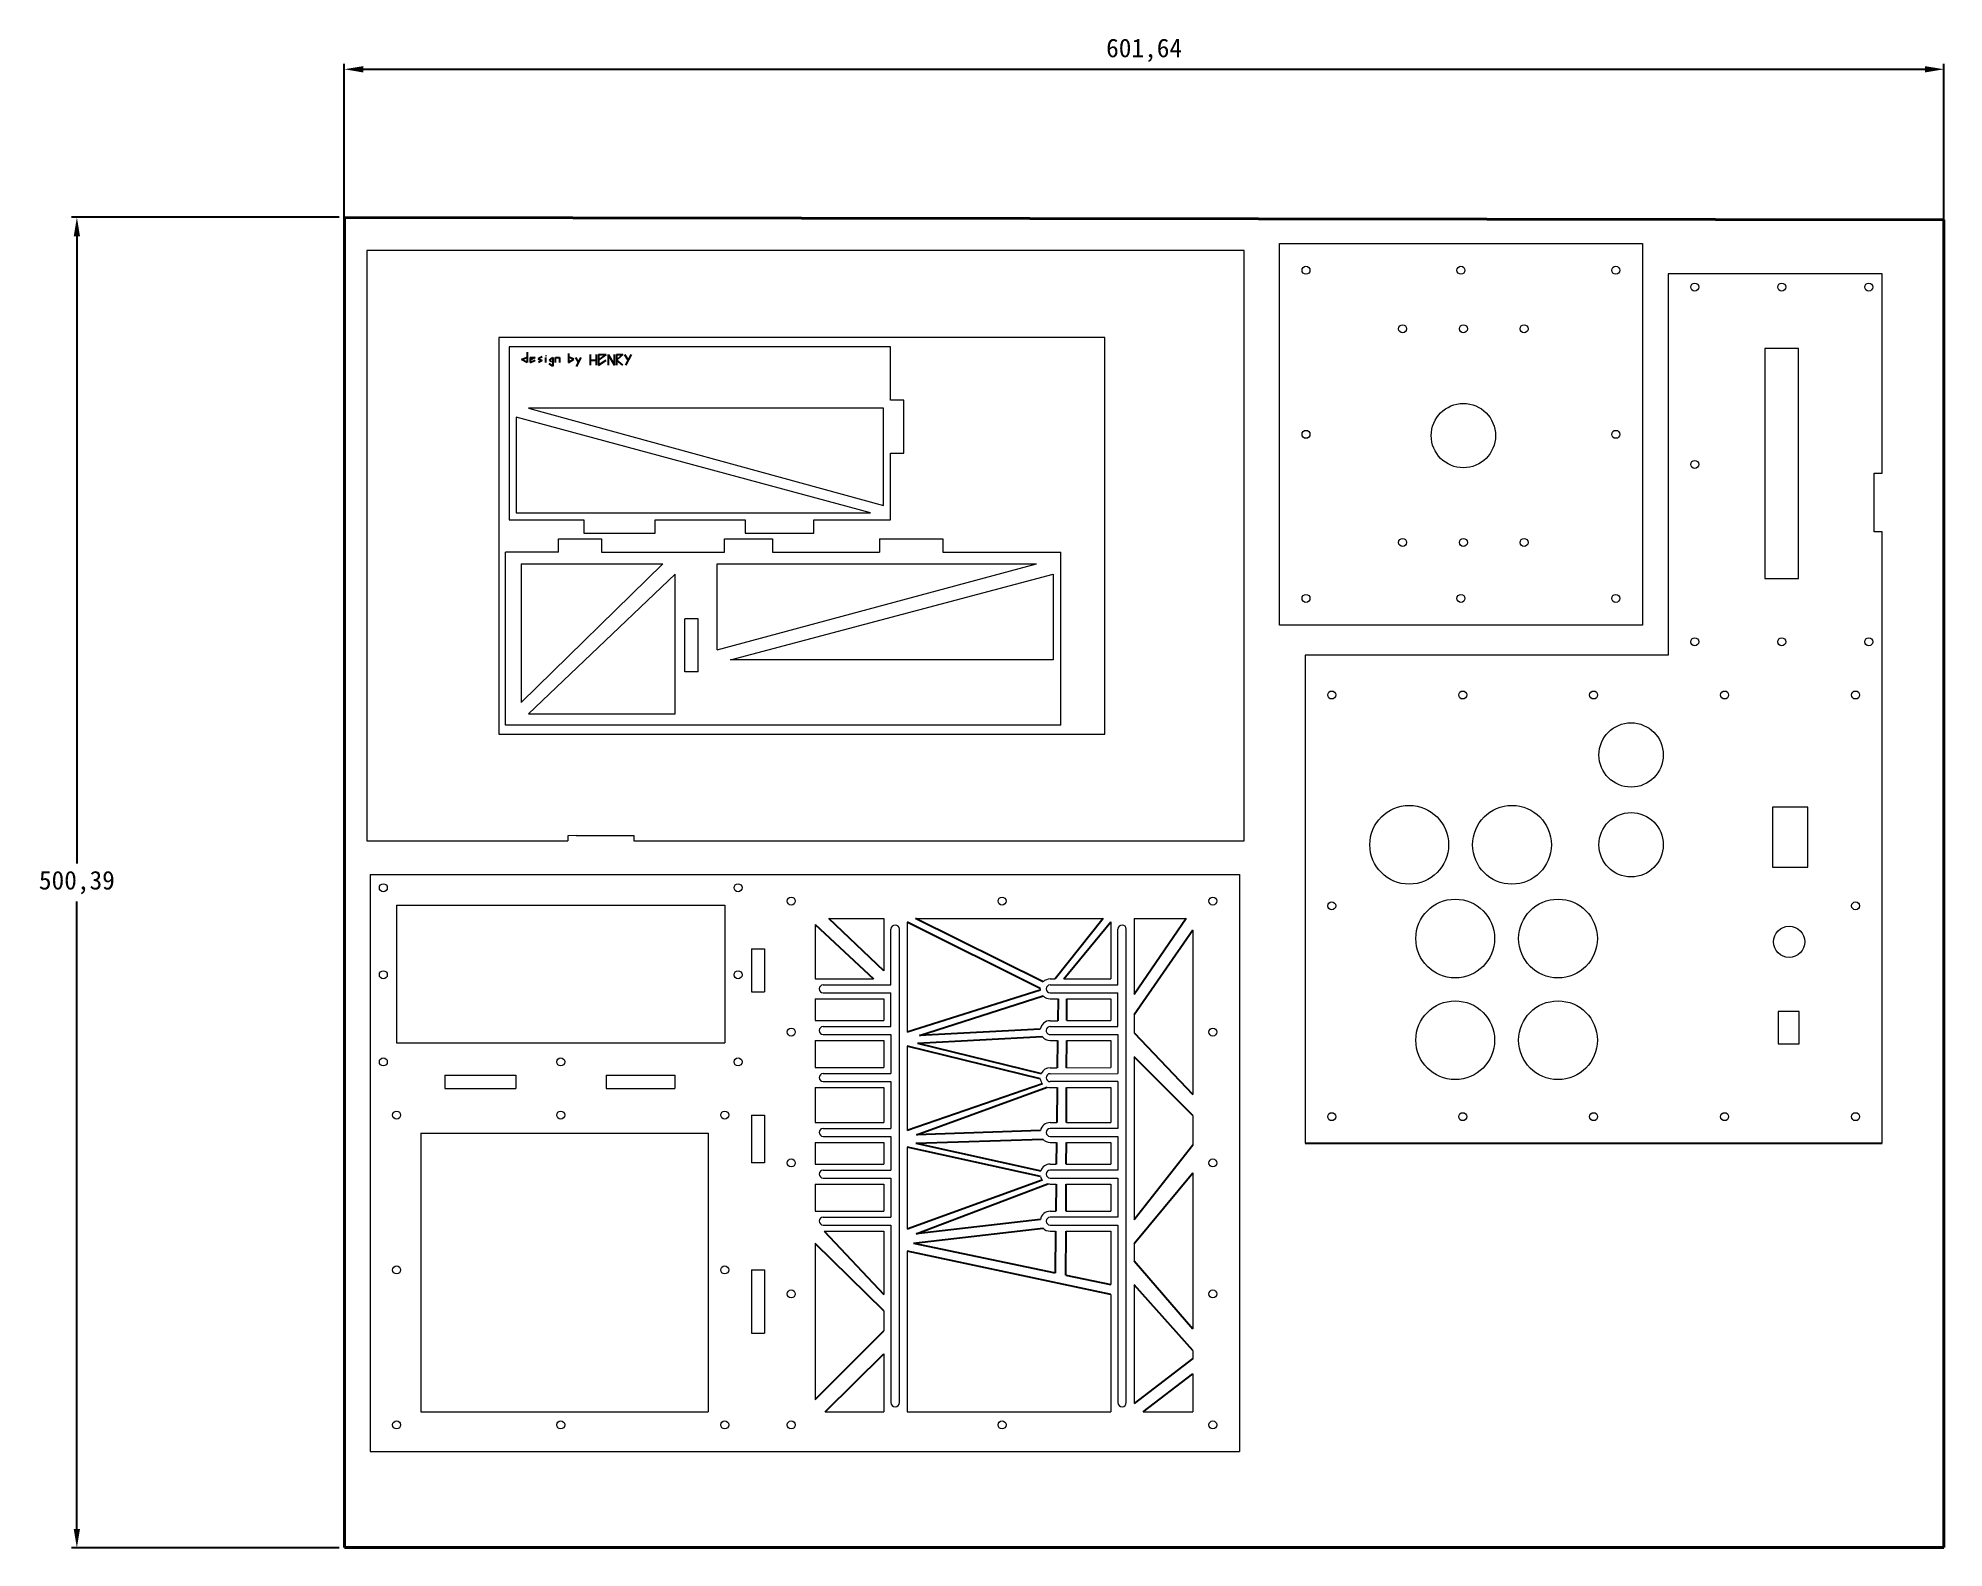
# Model space of a CAD drawing. Header units: millimetres. Extents: x 79 to 438, y 80 to 364.
import ezdxf

# ---------------------------------------------------------------- set-up
doc = ezdxf.new("R2010")
doc.units = ezdxf.units.MM
doc.header["$PDSIZE"] = -1
doc.dimstyles.new('ISO-25', dxfattribs={"dimtxt": 2.5, "dimasz": 2.5, "dimexe": 1.25, "dimexo": 0.625, "dimtad": 1, "dimtxsty": 'Standard', "dimcen": 2.5, "dimadec": 0, "dimazin": 0, "dimtfac": 1, "dimtmove": 0, "dimatfit": 3, "dimfxl": 1, "dimarcsym": 0})

# ---------------------------------------------------------------- blocks, each defined once
blk = doc.blocks.new('*D31')
at = {"color": 0, "lineweight": -2, "transparency": 16777216}
for p, q in [((136.88, 329.95), (136.88, 358.79)), ((437.7, 329.47), (437.7, 358.79)), ((140.44, 357.79), (434.15, 357.79))]:
    blk.add_line(p, q, dxfattribs=at)
at = {"color": 0, "transparency": 16777216}
for points in [[(140.44, 358.38), (140.44, 357.19), (136.88, 357.79)], [(434.15, 358.38), (434.15, 357.19), (437.7, 357.79)]]:
    blk.add_solid(points, dxfattribs=at)
at = {"layer": 'Defpoints', "color": 0, "transparency": 16777216}
for p in [(437.7, 357.79), (136.88, 328.95), (437.7, 328.47)]:
    blk.add_point(p, dxfattribs=at)
at = {"color": 0, "transparency": 16777216, "insert": (287.29, 361.35), "char_height": 3.5, "attachment_point": 5}
blk.add_mtext('601,64', dxfattribs=at)
blk = doc.blocks.new('*D32')
at = {"color": 0, "lineweight": -2, "transparency": 16777216}
for p, q in [((135.88, 329.95), (85.58, 329.95)), ((86.58, 326.39), (86.58, 208.42)), ((86.58, 83.31), (86.58, 201.28)), ((135.88, 79.75), (85.58, 79.75))]:
    blk.add_line(p, q, dxfattribs=at)
at = {"color": 0, "transparency": 16777216}
for points in [[(85.99, 326.39), (87.17, 326.39), (86.58, 329.95)], [(85.99, 83.31), (87.17, 83.31), (86.58, 79.75)]]:
    blk.add_solid(points, dxfattribs=at)
at = {"layer": 'Defpoints', "color": 0, "transparency": 16777216}
for p in [(136.88, 329.95), (86.58, 79.75), (136.88, 79.75)]:
    blk.add_point(p, dxfattribs=at)
at = {"color": 0, "transparency": 16777216, "insert": (86.58, 204.85), "char_height": 3.5, "attachment_point": 5}
blk.add_mtext('500,39', dxfattribs=at)

msp = doc.modelspace()

# ---------------------------------------------------------------- linework, layer by layer
at = {"lineweight": 40}
for p, q in [((136.8813, 329.9481), (437.7025, 329.4712)), ((136.8813, 329.9481), (136.8813, 79.8409)), ((437.7025, 329.4712), (437.7025, 79.8409)), ((136.8813, 79.8409), (437.7025, 79.8409))]:
    msp.add_line(p, q, dxfattribs=at)
at = {"color": 7, "linetype": 'Continuous', "lineweight": 15}
for p, q in [((141.0928, 323.6858), (141.0928, 212.6858)), ((306.0928, 323.6858), (141.0928, 323.6858)), ((306.0928, 212.6858), (306.0928, 323.6858)), ((312.7373, 253.2893), (312.7373, 324.9991)), ((312.7373, 324.9991), (381.0004, 324.9991)), ((381.0004, 324.9991), (381.0004, 253.2893)), ((385.8472, 319.3383), (385.8472, 247.6285)), ((426.0841, 319.3383), (385.8472, 319.3383)), ((426.0841, 281.8383), (426.0841, 319.3383)), ((279.924, 307.3246), (165.924, 307.3246)), ((165.924, 307.3246), (165.924, 232.7496)), ((167.8824, 305.5902), (167.8824, 273.0902)), ((239.5922, 305.5902), (167.8824, 305.5902)), ((239.5922, 295.5902), (239.5922, 305.5902)), ((279.924, 232.7496), (279.924, 307.3246)), ((404.0199, 305.2671), (404.0199, 262.0471)), ((410.3599, 305.2671), (404.0199, 305.2671)), ((410.3599, 262.0471), (410.3599, 305.2671)), ((171.5265, 294.0902), (238.287, 275.788)), ((238.287, 294.0902), (171.5265, 294.0902)), ((238.287, 275.788), (238.287, 294.0902)), ((242.0922, 295.5902), (239.5922, 295.5902)), ((242.0922, 285.5902), (242.0922, 295.5902)), ((235.8165, 274.3694), (169.1801, 292.3942)), ((169.1801, 292.3942), (169.1801, 274.3694)), ((239.5922, 273.0902), (239.5922, 285.5902)), ((239.5922, 285.5902), (242.0922, 285.5902)), ((424.5841, 281.8383), (426.0841, 281.8383)), ((424.5841, 270.8383), (424.5841, 281.8383)), ((167.8824, 273.0902), (181.9535, 273.0902)), ((169.1801, 274.3694), (235.8165, 274.3694)), ((181.9535, 273.0902), (181.9535, 270.5902)), ((195.3175, 273.0902), (212.2914, 273.0902)), ((195.3175, 270.5902), (195.3175, 273.0902)), ((212.2914, 273.0902), (212.2914, 270.5902)), ((225.1735, 273.0902), (239.5922, 273.0902)), ((225.1735, 270.5902), (225.1735, 273.0902)), ((177.1445, 266.9643), (177.1445, 269.4643)), ((177.1445, 269.4643), (185.2253, 269.4643)), ((181.9535, 270.5902), (195.3175, 270.5902)), ((185.2253, 269.4643), (185.2253, 266.9643)), ((208.398, 266.9643), (208.398, 269.4643)), ((208.398, 269.4643), (217.4111, 269.4643)), ((212.2914, 270.5902), (225.1735, 270.5902)), ((217.4111, 269.4643), (217.4111, 266.9643)), ((237.5295, 269.4643), (237.5295, 266.9643)), ((237.5295, 269.4643), (249.4164, 269.4643)), ((249.4164, 269.4643), (249.4164, 266.9643)), ((426.0841, 270.8383), (424.5841, 270.8383)), ((426.0841, 155.8383), (426.0841, 270.8383)), ((167.1951, 234.4643), (167.1951, 266.9643)), ((177.1445, 266.9643), (167.1951, 266.9643)), ((185.2253, 266.9643), (208.398, 266.9643)), ((217.4111, 266.9643), (237.5295, 266.9643)), ((249.4164, 266.9643), (271.6611, 266.9643)), ((271.6611, 234.4643), (271.6611, 266.9643)), ((170.1499, 264.7845), (196.798, 264.7845)), ((170.1499, 264.7845), (170.1499, 238.7067)), ((170.1499, 238.7067), (196.798, 264.7845)), ((171.5441, 236.5763), (199.1266, 262.8721)), ((199.1266, 236.5763), (199.1266, 262.8721)), ((206.9849, 264.7845), (267.0354, 264.7845)), ((206.9849, 248.6161), (206.9849, 264.7845)), ((206.9849, 248.6161), (267.0354, 264.7845)), ((209.5271, 246.7452), (270.1633, 262.8721)), ((270.1633, 262.8721), (270.1633, 246.7452)), ((404.0199, 262.0471), (410.3599, 262.0471)), ((200.898, 244.4643), (200.898, 254.4643)), ((203.398, 254.4643), (200.898, 254.4643)), ((203.398, 244.4643), (203.398, 254.4643)), ((381.0004, 253.2893), (312.7373, 253.2893)), ((317.5841, 247.6285), (317.5841, 155.8383)), ((385.8472, 247.6285), (317.5841, 247.6285)), ((203.398, 244.4643), (200.898, 244.4643)), ((270.1633, 246.7452), (209.5271, 246.7452)), ((171.5441, 236.5763), (199.1266, 236.5763)), ((271.6611, 234.4643), (167.1951, 234.4643)), ((165.924, 232.7496), (279.924, 232.7496)), ((405.4807, 219.045), (405.4807, 207.775)), ((412.1007, 219.045), (405.4807, 219.045)), ((412.1007, 207.775), (412.1007, 219.045)), ((141.0928, 212.6858), (178.886, 212.6858)), ((180.459, 213.6858), (178.886, 213.6414)), ((178.886, 213.6414), (178.886, 212.6858)), ((180.459, 213.6858), (191.349, 213.6858)), ((191.349, 213.6858), (191.349, 212.6858)), ((191.349, 212.6858), (306.0928, 212.6858)), ((141.7147, 206.3794), (141.7147, 97.8794)), ((141.7147, 206.3794), (305.2147, 206.3794)), ((305.2147, 206.3794), (305.2147, 97.8794)), ((405.4807, 207.775), (412.1007, 207.775)), ((146.7147, 200.5817), (146.7147, 174.7465)), ((146.7147, 200.5817), (208.4245, 200.5817)), ((208.4245, 200.5817), (208.4245, 174.7465)), ((227.9783, 198.1202), (238.3559, 198.1202)), ((238.3559, 198.1202), (238.3559, 188.2721)), ((242.7511, 197.4118), (242.7511, 176.7026)), ((244.3076, 198.1202), (279.6148, 198.1202)), ((281.0459, 197.483), (281.0459, 186.738)), ((285.4411, 198.1202), (295.1746, 198.1202)), ((285.4411, 198.1202), (285.4412, 183.8143)), ((225.4201, 196.9909), (225.4201, 186.738)), ((239.6583, 185.6205), (239.6583, 196.0683)), ((241.2583, 107.087), (241.2583, 196.0683)), ((282.3483, 185.6205), (282.3483, 196.0683)), ((283.9483, 107.087), (283.9483, 196.0683)), ((296.4326, 195.8759), (296.4326, 165.0123)), ((213.4245, 192.396), (213.4245, 184.3152)), ((213.4245, 192.396), (215.9245, 192.396)), ((215.9245, 192.396), (215.9245, 184.3152)), ((225.4201, 186.738), (236.3919, 186.738)), ((269.624, 186.738), (270.5777, 186.738)), ((272.2254, 186.738), (281.0459, 186.738)), ((213.4245, 184.3152), (215.9245, 184.3152)), ((225.4201, 182.9865), (238.3559, 182.9865)), ((225.4201, 182.9865), (225.4201, 178.9034)), ((226.934, 185.6205), (239.6583, 185.6205)), ((226.934, 184.1205), (239.6583, 184.1205)), ((238.3559, 182.9865), (238.3559, 178.9034)), ((239.6583, 177.7859), (239.6583, 184.1205)), ((269.624, 185.6205), (282.3483, 185.6205)), ((269.624, 184.1205), (282.3483, 184.1205)), ((269.624, 183.0031), (271.0982, 183.0009)), ((272.7673, 182.9985), (281.0459, 182.9865)), ((281.0459, 182.9865), (281.0459, 178.9034)), ((282.3483, 177.7859), (282.3483, 184.1205)), ((285.4411, 179.9866), (285.4411, 176.6269)), ((406.5503, 180.5952), (406.5503, 174.5502)), ((410.4903, 180.5952), (406.5503, 180.5952)), ((410.4903, 174.5502), (410.4903, 180.5952)), ((225.4201, 178.9034), (238.3559, 178.9034)), ((226.934, 177.7859), (239.6583, 177.7859)), ((226.934, 176.2859), (239.6583, 176.2859)), ((239.6583, 176.2859), (239.6583, 168.9358)), ((269.4672, 176.2859), (282.3483, 176.2859)), ((269.624, 178.8868), (271.0551, 178.8889)), ((269.624, 177.7694), (282.3483, 177.7859)), ((272.7529, 178.8914), (281.0459, 178.9034)), ((282.3483, 176.2859), (282.3483, 168.9358)), ((146.7147, 174.7465), (208.4245, 174.7465)), ((225.4201, 175.1519), (238.3559, 175.1519)), ((225.4201, 175.1519), (225.4201, 170.0532)), ((238.3559, 175.1519), (238.3559, 170.0532)), ((242.7511, 174.1078), (242.7511, 158.2566)), ((269.624, 175.1519), (271.016, 175.1519)), ((272.7398, 175.1519), (281.0459, 175.1519)), ((281.0459, 175.1519), (281.0459, 170.0532)), ((285.4411, 172.1001), (285.4411, 141.4503)), ((406.5503, 174.5502), (410.4903, 174.5502)), ((155.7859, 168.6425), (155.7859, 166.1425)), ((155.7859, 168.6425), (169.1499, 168.6425)), ((169.1499, 168.6425), (169.1499, 166.1425)), ((186.1238, 168.6425), (199.0059, 168.6425)), ((186.1238, 168.6425), (186.1238, 166.1425)), ((199.0059, 168.6425), (199.0059, 166.1425)), ((225.4201, 170.0532), (238.3559, 170.0532)), ((226.934, 168.9358), (239.6583, 168.9358)), ((269.624, 170.0367), (270.9625, 170.0386)), ((269.624, 168.9192), (282.3483, 168.9358)), ((272.7219, 170.0412), (281.0459, 170.0532)), ((155.7859, 166.1425), (169.1499, 166.1425)), ((186.1238, 166.1425), (199.0059, 166.1425)), ((225.4201, 166.3017), (238.3559, 166.3017)), ((225.4201, 166.3017), (225.4201, 159.753)), ((226.934, 167.4358), (239.6583, 167.4358)), ((238.3559, 166.3017), (238.3559, 159.753)), ((239.6583, 167.4358), (239.6583, 158.6355)), ((282.3483, 167.4358), (269.624, 167.4192)), ((269.624, 166.3017), (270.9234, 166.3017)), ((272.7088, 166.3017), (281.0459, 166.3017)), ((281.0459, 166.3017), (281.0459, 159.753)), ((282.3483, 167.4358), (282.3483, 158.6355)), ((151.2561, 157.743), (151.2561, 105.3176)), ((151.2561, 157.743), (205.2835, 157.743)), ((205.2835, 157.743), (205.2835, 105.3176)), ((213.4245, 161.1425), (213.4245, 152.1294)), ((213.4245, 161.1425), (215.9245, 161.1425)), ((215.9245, 161.1425), (215.9245, 152.1294)), ((225.4201, 159.753), (238.3559, 159.753)), ((226.934, 158.6355), (239.6583, 158.6355)), ((269.624, 159.7365), (270.8547, 159.7382)), ((282.3483, 158.6355), (269.624, 158.619)), ((272.6859, 159.7409), (281.0459, 159.753)), ((296.4326, 161.0293), (296.4326, 155.4494)), ((225.4201, 156.0015), (238.3559, 156.0015)), ((225.4201, 156.0015), (225.4201, 151.9184)), ((226.934, 157.1355), (239.6583, 157.1355)), ((238.3559, 156.0015), (238.3559, 151.9184)), ((239.6583, 157.1355), (239.6583, 150.8009)), ((242.7511, 155.0879), (242.7511, 139.6933)), ((269.624, 157.119), (282.3483, 157.1355)), ((269.624, 156.0015), (270.8156, 156.0015)), ((272.6728, 156.0015), (281.0459, 156.0015)), ((281.0459, 156.0015), (281.0459, 151.9184)), ((282.3483, 157.1355), (282.3483, 150.8009)), ((317.5841, 155.8383), (426.0841, 155.8383)), ((215.9245, 152.1294), (213.4245, 152.1294)), ((225.4201, 151.9184), (238.3559, 151.9184)), ((226.934, 150.8009), (239.6583, 150.8009)), ((269.624, 151.9018), (270.7728, 151.9035)), ((282.3483, 150.8009), (269.624, 150.7844)), ((272.6585, 151.9062), (281.0459, 151.9184)), ((225.4201, 148.1669), (238.3559, 148.1669)), ((225.4201, 148.1669), (225.4201, 143.0682)), ((226.934, 149.3009), (239.6583, 149.3009)), ((238.3559, 148.1669), (238.3559, 143.0682)), ((239.6583, 149.3009), (239.6583, 141.9508)), ((269.624, 149.2844), (282.3483, 149.3009)), ((269.624, 148.1669), (270.7337, 148.1669)), ((272.6454, 148.1669), (281.0459, 148.1669)), ((281.0459, 148.1669), (281.0459, 143.0682)), ((282.3483, 149.3009), (282.3483, 141.9508)), ((296.4326, 150.2452), (296.4326, 120.9404)), ((225.4201, 143.0682), (238.3559, 143.0682)), ((226.934, 141.9508), (239.6583, 141.9508)), ((226.934, 140.4508), (239.6583, 140.4508)), ((239.6583, 140.4508), (239.6583, 107.087)), ((269.624, 143.0517), (270.6801, 143.0532)), ((282.3483, 141.9508), (269.624, 141.9342)), ((269.624, 140.4342), (282.3483, 140.4508)), ((272.6275, 143.056), (281.0459, 143.0682)), ((282.3483, 140.4508), (282.3483, 107.087)), ((225.4201, 136.971), (225.4201, 107.6651)), ((227.1375, 139.3167), (238.3559, 139.3167)), ((238.3559, 139.3167), (238.3559, 127.4101)), ((269.624, 139.3167), (270.641, 139.3167)), ((272.6144, 139.3167), (281.0459, 139.3167)), ((281.0459, 139.3167), (281.0459, 129.2935)), ((285.4411, 136.9999), (285.4411, 133.72)), ((242.7511, 135.5596), (242.7511, 105.3176)), ((213.4245, 132.011), (213.4245, 120.1241)), ((213.4245, 132.011), (215.9245, 132.011)), ((215.9245, 132.011), (215.9245, 120.1241)), ((285.4411, 129.2031), (285.4411, 106.885)), ((281.0459, 127.4091), (281.0459, 105.3176)), ((238.3559, 124.3373), (238.3559, 120.587)), ((213.4245, 120.1241), (215.9245, 120.1241)), ((238.3559, 116.2346), (238.3559, 105.3176)), ((296.4326, 116.8698), (296.4326, 115.3342)), ((296.4326, 112.4785), (296.4326, 105.3176)), ((151.2561, 105.3176), (205.2835, 105.3176)), ((227.3043, 105.3176), (238.3559, 105.3176)), ((242.7511, 105.3176), (281.0459, 105.3176)), ((287.1318, 105.3176), (296.4326, 105.3176)), ((141.7147, 97.8794), (305.2147, 97.8794))]:
    msp.add_line(p, q, dxfattribs=at)
for p, q in [((170.1783, 303.1944), (171.1271, 303.6108)), ((171.2803, 302.6237), (170.1783, 303.1944)), ((171.2803, 304.5806), (171.2803, 302.6237)), ((171.8108, 303.62), (172.7699, 303.6225)), ((171.8108, 303.62), (171.8108, 302.6441)), ((171.8108, 302.6441), (172.7903, 303.0925)), ((172.7699, 303.6225), (171.9218, 303.1391)), ((174.0876, 303.7128), (173.3478, 303.3108)), ((173.3478, 303.3108), (174.062, 303.04)), ((174.062, 303.04), (173.3886, 302.6426)), ((174.7434, 303.618), (174.7434, 302.6383)), ((174.7534, 303.9531), (174.7566, 303.8297)), ((176.0905, 301.9643), (175.4282, 302.3745)), ((175.4415, 303.1154), (176.1038, 303.5918)), ((175.9293, 302.8028), (175.4415, 303.1154)), ((176.1038, 303.5918), (176.0905, 301.9643)), ((176.5969, 302.6433), (176.5969, 303.5912)), ((176.5969, 303.5912), (177.3476, 303.5912)), ((177.3476, 303.5912), (177.3476, 302.6574)), ((179.0583, 304.333), (179.0583, 302.6664)), ((179.0583, 302.6664), (180.0397, 303.2709)), ((180.0397, 303.2709), (179.2476, 303.5657)), ((180.3669, 303.5651), (180.8789, 302.686)), ((181.3319, 303.5651), (180.4814, 301.9148)), ((183.105, 304.1361), (183.105, 302.1328)), ((183.105, 303.1106), (184.252, 303.1106)), ((184.252, 304.1653), (184.252, 302.1471)), ((184.6964, 304.1653), (186.1395, 304.1653)), ((184.6964, 304.1653), (184.6964, 302.1404)), ((184.6964, 302.1404), (186.1395, 303.1187)), ((186.1395, 304.1653), (184.8113, 303.1928)), ((186.4843, 304.1701), (186.4864, 302.1399)), ((186.4843, 304.1701), (187.6689, 302.1355)), ((187.6689, 302.1355), (187.6689, 304.1337)), ((188.0437, 304.159), (188.0437, 302.1394)), ((188.0437, 304.159), (189.2429, 304.1574)), ((188.0437, 303.113), (189.2096, 302.1451)), ((189.2429, 304.1574), (188.1887, 303.2406)), ((189.5942, 304.159), (190.2711, 303.1068)), ((190.8324, 304.161), (189.7565, 302.1402)), ((238.3559, 188.2721), (227.9783, 198.1202)), ((267.7582, 184.951), (242.7511, 197.4118)), ((268.3048, 186.1924), (244.3076, 198.1202)), ((279.6148, 198.1202), (270.5777, 186.738)), ((272.2254, 186.738), (281.0459, 197.483)), ((295.1746, 198.1202), (285.4412, 183.8143)), ((225.4201, 196.9909), (236.3919, 186.738)), ((296.4326, 195.8759), (285.4411, 179.9866)), ((267.7722, 184.6289), (242.7511, 176.7026)), ((245.0308, 176.1156), (268.3031, 183.5504)), ((271.0982, 183.0009), (271.0551, 178.8889)), ((272.7529, 178.8914), (272.7673, 182.9985)), ((244.6614, 174.6495), (268.1195, 175.913)), ((267.7732, 177.2688), (245.0308, 176.1156)), ((285.4411, 176.6269), (296.4326, 165.0123)), ((267.7722, 167.9275), (242.7511, 174.1078)), ((244.6614, 174.6495), (267.9345, 168.9649)), ((271.016, 175.1519), (270.9625, 170.0386)), ((272.7219, 170.0412), (272.7398, 175.1519)), ((296.4326, 161.0293), (285.4411, 172.1001)), ((268.1542, 167.0172), (242.7511, 158.2566)), ((244.4856, 157.4504), (269.0867, 166.3807)), ((270.9234, 166.3017), (270.8547, 159.7382)), ((272.6859, 159.7409), (272.7088, 166.3017)), ((267.7981, 158.2611), (244.4856, 157.4504)), ((267.8053, 149.6104), (242.7511, 155.0879)), ((244.3619, 155.8777), (268.2311, 156.6251)), ((244.3619, 155.8777), (267.8679, 150.6696)), ((270.8156, 156.0015), (270.7728, 151.9035)), ((272.6585, 151.9062), (272.6728, 156.0015)), ((296.4326, 155.4494), (285.4411, 141.4503)), ((317.5841, 155.8383), (426.0841, 155.8383)), ((268.1363, 148.9056), (242.7511, 139.6933)), ((244.4144, 138.8226), (269.2133, 148.2126)), ((270.7337, 148.1669), (270.6801, 143.0532)), ((272.6275, 143.056), (272.6454, 148.1669)), ((285.4411, 136.9999), (296.4326, 150.2452)), ((243.9321, 137.0524), (268.2922, 139.8751)), ((267.7873, 141.522), (244.4144, 138.8226)), ((238.3559, 124.3373), (225.4201, 136.971)), ((227.1375, 139.3167), (238.3559, 127.4101)), ((243.9321, 137.0524), (270.5591, 131.4858)), ((270.641, 139.3167), (270.5591, 131.4858)), ((272.5855, 131.0622), (272.6144, 139.3167)), ((281.0459, 127.4091), (242.7511, 135.5596)), ((285.4411, 133.72), (296.4326, 120.9404)), ((272.5855, 131.0622), (281.0459, 129.2935)), ((296.4326, 116.8698), (285.4411, 129.2031)), ((225.4201, 107.6651), (238.3559, 120.587)), ((227.3043, 105.3176), (238.3559, 116.2346)), ((296.4326, 115.3342), (285.4411, 106.885)), ((287.1318, 105.3176), (296.4326, 112.4785))]:
    msp.add_line(p, q)
for centre, radius in [((317.7373, 319.9991), 0.75), ((346.8689, 319.9991), 0.75), ((376.0004, 319.9991), 0.75), ((390.8472, 316.8383), 0.75), ((407.2157, 316.8383), 0.75), ((423.5841, 316.8383), 0.75), ((335.9057, 308.9882), 0.75), ((347.3307, 308.9882), 0.75), ((358.7557, 308.9882), 0.75), ((347.3307, 288.8982), 6.05), ((317.7373, 289.1442), 0.75), ((376.0004, 289.1442), 0.75), ((390.8472, 283.4834), 0.75), ((335.9057, 268.8082), 0.75), ((347.3307, 268.8082), 0.75), ((358.7557, 268.8082), 0.75), ((317.7373, 258.2893), 0.75), ((346.8689, 258.2893), 0.75), ((376.0004, 258.2893), 0.75), ((390.8472, 250.1285), 0.75), ((407.2157, 250.1285), 0.75), ((423.5841, 250.1285), 0.75), ((322.5841, 240.1285), 0.75), ((347.2091, 240.1285), 0.75), ((371.8341, 240.1285), 0.75), ((396.4591, 240.1285), 0.75), ((421.0841, 240.1285), 0.75), ((378.8831, 228.8493), 6.05), ((337.1456, 211.9693), 7.4075), ((356.4746, 211.9693), 7.4075), ((378.8831, 211.9693), 6.05), ((144.2147, 203.8794), 0.75), ((210.9245, 203.8794), 0.75), ((220.9245, 201.3794), 0.75), ((260.5696, 201.3794), 0.75), ((300.2147, 201.3794), 0.75), ((322.5841, 200.4834), 0.75), ((345.8033, 194.3238), 7.4075), ((365.1323, 194.3238), 7.4075), ((421.0841, 200.4834), 0.75), ((408.5929, 193.7117), 2.945), ((144.2147, 187.511), 0.75), ((210.9245, 187.511), 0.75), ((345.8033, 175.2038), 7.4075), ((365.1323, 175.2038), 7.4075), ((220.9245, 176.7544), 0.75), ((300.2147, 176.7544), 0.75), ((144.2147, 171.1425), 0.75), ((177.5696, 171.1425), 0.75), ((210.9245, 171.1425), 0.75), ((146.7147, 161.1425), 0.75), ((177.5696, 161.1425), 0.75), ((208.4245, 161.1425), 0.75), ((322.5841, 160.8383), 0.75), ((347.2091, 160.8383), 0.75), ((371.8341, 160.8383), 0.75), ((396.4591, 160.8383), 0.75), ((421.0841, 160.8383), 0.75), ((220.9245, 152.1294), 0.75), ((300.2147, 152.1294), 0.75), ((146.7147, 132.011), 0.75), ((208.4245, 132.011), 0.75), ((220.9245, 127.5044), 0.75), ((300.2147, 127.5044), 0.75), ((146.7147, 102.8794), 0.75), ((177.5696, 102.8794), 0.75), ((208.4245, 102.8794), 0.75), ((220.9245, 102.8794), 0.75), ((260.5696, 102.8794), 0.75), ((300.2147, 102.8794), 0.75)]:
    msp.add_circle(centre, radius, dxfattribs=at)
for centre, radius, start, end in [((240.4583, 196.0683), 0.8, 0, 180), ((283.1483, 196.0683), 0.8, 0, 180), ((269.624, 184.8705), 1.8675, 90, 134.942808), ((226.934, 184.8705), 0.75, 90, 270), ((269.624, 184.8705), 1.8675, 177.531955, 187.436013), ((269.624, 184.8705), 1.8675, 224.982974, 270), ((269.624, 184.8705), 0.75, 90, 270), ((226.934, 177.0359), 0.75, 90, 270), ((269.624, 177.0194), 1.8675, 90, 172.324508), ((269.624, 177.0194), 1.8675, 216.330352, 270), ((269.624, 177.0194), 0.75, 90, 257.93831), ((226.934, 168.1858), 0.75, 90, 270), ((269.624, 168.1692), 1.8675, 90, 154.782331), ((269.624, 168.1692), 0.75, 90, 270), ((269.624, 168.1692), 1.8675, 187.43607, 218.089754), ((269.624, 168.1692), 1.8675, 253.277981, 270), ((226.934, 157.8855), 0.75, 90, 270), ((269.624, 157.869), 1.8675, 90, 167.8803), ((269.624, 157.869), 0.75, 90, 270), ((269.624, 157.869), 1.8675, 221.765445, 270), ((226.934, 150.0509), 0.75, 90, 270), ((269.624, 150.0344), 1.8675, 90, 160.112897), ((269.624, 150.0344), 0.75, 90, 270), ((269.624, 150.0344), 1.8675, 193.123559, 217.190097), ((269.624, 150.0344), 1.8675, 257.295696, 270), ((226.934, 141.2008), 0.75, 90, 270), ((269.624, 141.1842), 1.8675, 90, 169.578577), ((269.624, 141.1842), 1.8675, 224.509135, 270), ((269.624, 141.1842), 0.75, 90, 270), ((240.4583, 107.087), 0.8, 180, 0), ((283.1483, 107.087), 0.8, 180, 0)]:
    msp.add_arc(centre, radius, start, end, dxfattribs=at)

# ---------------------------------------------------------------- dimensions: what is measured, and where the dimension line sits
dim = msp.add_linear_dim(base=(437.7025, 357.7866), p1=(136.8813, 328.9481), p2=(437.7025, 328.4712), dimstyle='ISO-25', override={"dimtxt": 3.5, "dimasz": 3.556, "dimexe": 1, "dimexo": 1, "dimgap": 1.524, "dimtih": 1, "dimtoh": 1, "dimlfac": 2, "dimzin": 0, "dimadec": 2, "dimtzin": 0})
dim.commit()
dim.dimension.update_dxf_attribs({"geometry": '*D31', "text_midpoint": (287.2919, 361.3523)})
dim = msp.add_linear_dim(base=(86.5802, 79.7508), p1=(136.8813, 329.9481), p2=(136.8813, 79.7508), angle=90, dimstyle='ISO-25', override={"dimtxt": 3.5, "dimasz": 3.556, "dimexe": 1, "dimexo": 1, "dimgap": 1.524, "dimtih": 1, "dimtoh": 1, "dimlfac": 2, "dimzin": 0, "dimadec": 2, "dimtzin": 0})
dim.commit()
dim.dimension.update_dxf_attribs({"geometry": '*D32', "text_midpoint": (86.5802, 204.8495)})

doc.saveas('drawing.dxf')
